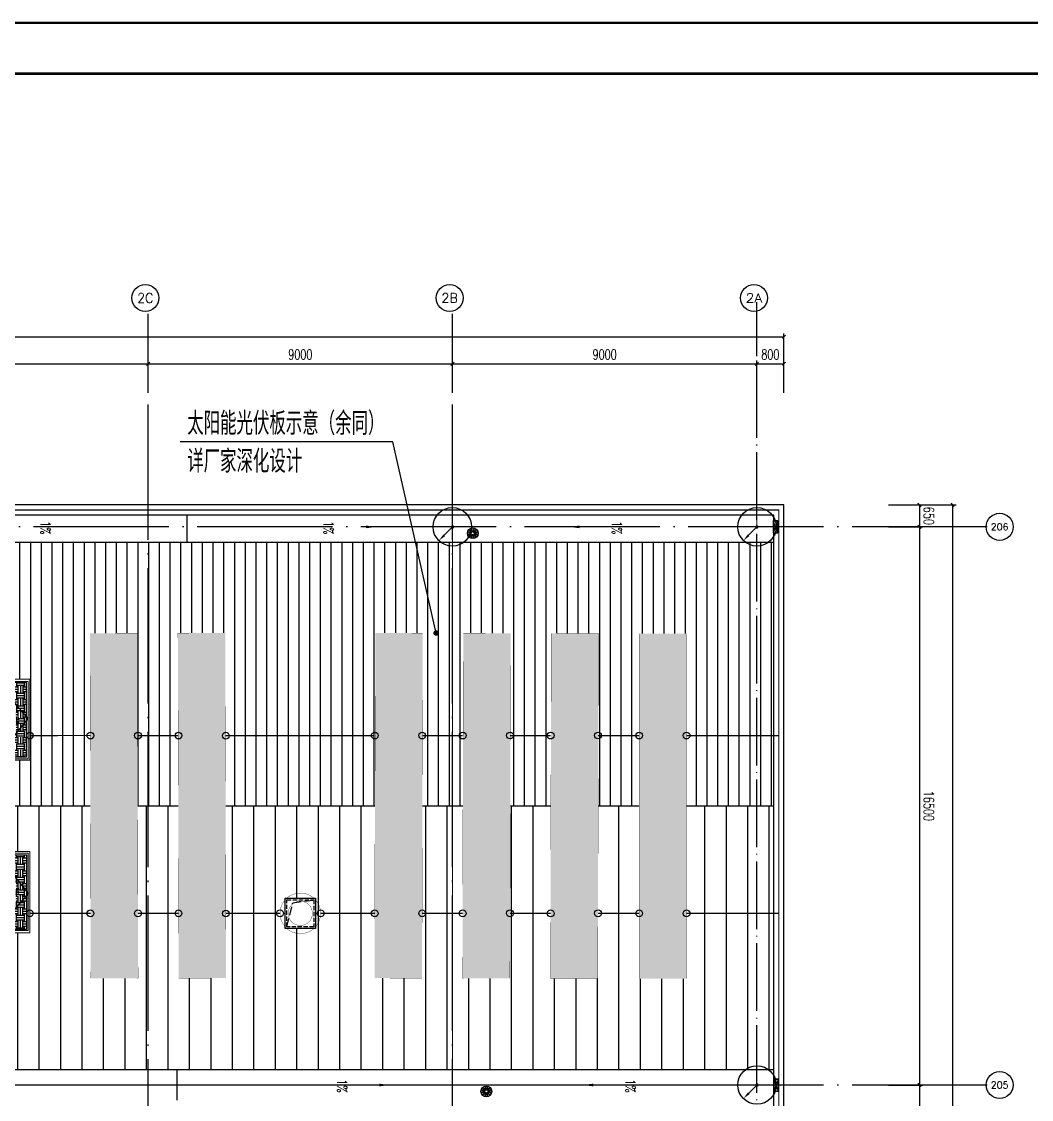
# Model space of a CAD drawing. Extents: x -1396510 to 1250330, y -1892470 to 1623980.
# Drawn here: x -150598 to -120733, y -863276 to -831412 of the extents above; entities that cross this region are included whole.
import ezdxf
from ezdxf.enums import TextEntityAlignment as Align

# ---------------------------------------------------------------- set-up
doc = ezdxf.new("R2010")
doc.units = 0
doc.header["$LTSCALE"] = 1000
doc.header["$MEASUREMENT"] = 0
for name, pattern in [('CENTER2', [1.125, 0.75, -0.125, 0.125, -0.125]), ('DASH', [0.35, 0.25, -0.1]), ('DOTE', [2.42, 2, -0.2, 0.02, -0.2]), ('HIDDEN', [9.525, 6.35, -3.175])]:
    doc.linetypes.add(name, pattern=pattern)
doc.layers.get('Defpoints').update_dxf_attribs({"color": 210})
for name, color, linetype in [('0-cxFrame', 155, 'Continuous'), ('99平面图例外参$0$A-HATCH-2', 251, 'Continuous'), ('A-AXIS-D', 1, 'Continuous'), ('A-AXIS-DOTE', 14, 'DOTE'), ('A-AXIS-SYMB', 3, 'Continuous'), ('A-DRAIN', 142, 'Continuous'), ('A-HATCH-2', 251, 'Continuous'), ('A-LIN-V', 9, 'Continuous'), ('A-SFCE', 30, 'Continuous'), ('A-WINDOW', 140, 'Continuous'), ('AS-COLN', 6, 'Continuous'), ('AS-结构边线层', 200, 'Continuous'), ('E-电气标注', 84, 'Continuous'), ('LWIRE', 4, 'Continuous'), ('SPACE', 7, 'Continuous'), ('SPACE_HATCH', 8, 'Continuous'), ('WIRE-接地', 4, 'Continuous'), ('WIRE-照明', 1, 'Continuous'), ('WIRE-避雷', 4, 'Continuous'), ('参考线', 8, 'Continuous'), ('外框', 1, 'HIDDEN'), ('暖通', 7, 'Continuous'), ('虹吸溢流', 3, 'Continuous'), ('虹吸雨水斗', 6, 'Continuous'), ('虹吸雨水标注XT', 7, 'Continuous')]:
    doc.layers.add(name, color=color, linetype=linetype)
doc.layers.add('0-cxText', color=131, linetype='Continuous', lineweight=25)
doc.layers.add('成型线', color=3, linetype='Continuous', lineweight=18)
doc.layers.add('A-云线2', color=3, linetype='Continuous', plot=False)
doc.layers.add('A-加建区域', color=47, linetype='Continuous', plot=False)
doc.styles.add('_TCH_AXIS', font='COMPLEX', dxfattribs={"bigfont": 'GBCBIG'})
doc.styles.add('_TCH_DIM', font='SIMPLEX', dxfattribs={"bigfont": 'GBCBIG'})
doc.styles.add('_TCH_DIM_T3', font='SIMPLEX', dxfattribs={"width": 0.705882, "bigfont": 'GBCBIG'})
doc.styles.add('_TCH_SPACE', font='SIMPLEX', dxfattribs={"height": 5, "bigfont": 'GBCBIG'})
doc.styles.add('A-DIM_T3', font='SIMPLEX', dxfattribs={"width": 0.705882, "bigfont": 'GBCBIG'})
doc.styles.add('cx_tuming', font='simhei.ttf')
doc.styles.add('cx_tuqian1', font='')
doc.styles.get("Standard").update_dxf_attribs({"font": 'gbenor.shx', "bigfont": 'gbcbig.shx'})
doc.styles.add('黑体', font='simhei.ttf', dxfattribs={"height": 12})
doc.styles.get('cx_tuqian1').set_extended_font_data('SimSun')
doc.dimstyles.new('_TCH_ARCH&&100', dxfattribs={"dimtxt": 297.5, "dimasz": 100, "dimexe": 100, "dimexo": 100, "dimgap": 126.25, "dimtad": 1, "dimdec": 0, "dimzin": 0, "dimdsep": 46, "dimtxsty": '_TCH_DIM_T3', "dimblk": 'ARCHTICK', "dimcen": 0.09, "dimclrt": 7, "dimazin": 2, "dimtfac": 1, "dimtdec": 0, "dimtix": 1, "dimtmove": 2, "dimatfit": 3, "dimfxl": 0, "dimtolj": 1, "dimtzin": 0, "dimarcsym": 0})
doc.dimstyles.new('A-DIM&&100', dxfattribs={"dimtxt": 297.5, "dimasz": 100, "dimexe": 100, "dimexo": 100, "dimgap": 126.25, "dimtad": 1, "dimdec": 0, "dimzin": 0, "dimdsep": 46, "dimtxsty": 'A-DIM_T3', "dimblk": 'ARCHTICK', "dimcen": 0.09, "dimclrt": 7, "dimazin": 2, "dimtfac": 1, "dimtdec": 0, "dimtix": 1, "dimtmove": 2, "dimatfit": 3, "dimfxl": 0, "dimtolj": 1, "dimtzin": 0, "dimarcsym": 0})
pattern_1 = [(0, (0, 0), (187.5, 187.5), [187.5, -187.5]), (0, (0, 70.31), (187.5, 187.5), [187.5, -187.5]), (0, (0, 140.62), (187.5, 187.5), [187.5, -187.5]), (90, (23.44, 164.06), (-187.5, 187.5), [187.5, -187.5]), (90, (93.75, 164.06), (-187.5, 187.5), [187.5, -187.5]), (90, (164.06, 164.06), (-187.5, 187.5), [187.5, -187.5])]

# ---------------------------------------------------------------- blocks, each defined once
blk = doc.blocks.new('_ArchTick')
at = {"color": 0, "linetype": 'ByBlock', "const_width": 0.4}
blk.add_lwpolyline([(-0.5, -0.5), (0.5, 0.5)], dxfattribs=at)
blk = doc.blocks.new('*D573')
at = {"layer": 'A-AXIS-D', "color": 0, "lineweight": -2, "transparency": 16777216}
for p, q in [((160194, 650), (161210, 650)), ((161110, 650), (161110, 0)), ((160194, 0), (161210, 0))]:
    blk.add_line(p, q, dxfattribs=at)
at = {"layer": 'Defpoints', "color": 0, "transparency": 16777216}
for p in [(160094, 650), (160094, 0), (161110, 0)]:
    blk.add_point(p, dxfattribs=at)
at = {"layer": 'A-AXIS-D', "color": 0, "lineweight": -2, "transparency": 16777216, "xscale": 100, "yscale": 100, "zscale": 100}
for p, rotation in [((161110, 650), 90), ((161110, 0), 270)]:
    blk.add_blockref('_ArchTick', p, dxfattribs=dict(at, rotation=rotation))
at = {"layer": 'A-AXIS-D', "color": 7, "transparency": 16777216, "insert": (161385, 325), "char_height": 297.5, "attachment_point": 5, "rotation": 270, "style": 'A-DIM_T3'}
blk.add_mtext('\\A1;650', dxfattribs=at)
blk = doc.blocks.new('*D574')
at = {"layer": 'A-AXIS-D', "color": 0, "lineweight": -2, "transparency": 16777216}
for p, q in [((160194, 0), (161210, 0)), ((161110, 0), (161110, -16500)), ((160194, -16500), (161210, -16500))]:
    blk.add_line(p, q, dxfattribs=at)
at = {"layer": 'Defpoints', "color": 0, "transparency": 16777216}
for p in [(160094, 0), (160094, -16500), (161110, -16500)]:
    blk.add_point(p, dxfattribs=at)
at = {"layer": 'A-AXIS-D', "color": 0, "lineweight": -2, "transparency": 16777216, "xscale": 100, "yscale": 100, "zscale": 100}
for p, rotation in [((161110, 0), 90), ((161110, -16500), 270)]:
    blk.add_blockref('_ArchTick', p, dxfattribs=dict(at, rotation=rotation))
at = {"layer": 'A-AXIS-D', "color": 7, "transparency": 16777216, "insert": (161385, -8250), "char_height": 297.5, "attachment_point": 5, "rotation": 270, "style": 'A-DIM_T3'}
blk.add_mtext('\\A1;16500', dxfattribs=at)
blk = doc.blocks.new('*D575')
at = {"layer": 'A-AXIS-D', "color": 0, "lineweight": -2, "transparency": 16777216}
for p, q in [((160194, -16500), (161210, -16500)), ((161110, -16500), (161110, -33000)), ((160194, -33000), (161210, -33000))]:
    blk.add_line(p, q, dxfattribs=at)
at = {"layer": 'Defpoints', "color": 0, "transparency": 16777216}
for p in [(160094, -16500), (160094, -33000), (161110, -33000)]:
    blk.add_point(p, dxfattribs=at)
at = {"layer": 'A-AXIS-D', "color": 0, "lineweight": -2, "transparency": 16777216, "xscale": 100, "yscale": 100, "zscale": 100}
for p, rotation in [((161110, -16500), 90), ((161110, -33000), 270)]:
    blk.add_blockref('_ArchTick', p, dxfattribs=dict(at, rotation=rotation))
at = {"layer": 'A-AXIS-D', "color": 7, "transparency": 16777216, "insert": (161385, -24750), "char_height": 297.5, "attachment_point": 5, "rotation": 270, "style": 'A-DIM_T3'}
blk.add_mtext('\\A1;16500', dxfattribs=at)
blk = doc.blocks.new('溢流口')
at = {"layer": '虹吸雨水标注XT'}
for p, q in [((-250, 98), (250, -98)), ((250, 98), (-250, -98)), ((250, -98), (250, 98))]:
    blk.add_line(p, q, dxfattribs=at)
blk.add_lwpolyline([(-250, 98), (250, 98), (250, -98), (-250, -98)], close=True, dxfattribs=at)
blk = doc.blocks.new('“奔腾”虹吸雨水斗')
at = {"layer": '虹吸雨水斗', "color": 8, "lineweight": 25}
for p, q in [((947048, 86793), (947066, 86707)), ((947082, 86711), (947055, 86795)), ((947125, 86795), (947098, 86711)), ((947114, 86707), (947132, 86793)), ((946944, 86685), (947028, 86658)), ((947028, 86641), (946944, 86614)), ((947032, 86673), (946946, 86692)), ((946946, 86607), (947032, 86625)), ((946982, 86753), (947040, 86688)), ((947040, 86611), (946982, 86546)), ((947052, 86699), (946987, 86758)), ((946987, 86541), (947052, 86600)), ((947066, 86592), (947048, 86506)), ((947055, 86504), (947082, 86587)), ((947098, 86587), (947125, 86504)), ((947132, 86506), (947114, 86592)), ((947194, 86758), (947128, 86699)), ((947128, 86600), (947194, 86541)), ((947140, 86688), (947199, 86753)), ((947199, 86546), (947140, 86611)), ((947234, 86692), (947148, 86673)), ((947148, 86625), (947234, 86607)), ((947152, 86658), (947236, 86685)), ((947236, 86614), (947152, 86641))]:
    blk.add_line(p, q, dxfattribs=at)
for radius in [150, 47.6]:
    blk.add_circle((947090, 86649), radius, dxfattribs=at)
for centre, start, end in [((947025, 86649), 291.6382, 68.3675), ((947034, 86682), 261.6382, 38.3675), ((947034, 86617), 321.6382, 98.3675), ((947057, 86706), 231.6382, 8.3675), ((947057, 86593), 351.6382, 128.3675), ((947090, 86715), 201.6382, 338.3675), ((947090, 86584), 21.6382, 158.3675), ((947123, 86706), 171.6382, 308.3675), ((947123, 86593), 51.6382, 188.3675), ((947147, 86682), 141.6382, 278.3675), ((947147, 86617), 81.6382, 218.3675), ((947155, 86649), 111.6382, 248.3675)]:
    blk.add_arc(centre, 8.82, start, end, dxfattribs=at)
blk = doc.blocks.new('w4234233')
at = {"layer": 'A-AXIS-SYMB', "color": 8}
for points in [[(355546, 826830, 0, 0, 0), (355546, 825680, 0, 80, 0), (355546, 825980, 0, 0, 0)], [(355546, 818810, 0, 0, 0), (355546, 819960, 0, 80, 0), (355546, 819660, 0, 0, 0)]]:
    blk.add_lwpolyline(points, format="xyseb", dxfattribs=at)
at = {"layer": 'A-AXIS-SYMB', "color": 7, "style": '_TCH_DIM', "width": 0.705882}
for p in [(355376, 826935), (355376, 818407)]:
    blk.add_text('1%%%', height=297.5, dxfattribs=at).set_placement(p)
blk = doc.blocks.new('w42343eeee')
blk.add_wipeout([(367285, 568212), (365883, 568215), (365906, 578415), (367306, 578412)]).dxf.layer = '参考线'
at = {"layer": '99平面图例外参$0$A-HATCH-2'}
h = blk.add_hatch(dxfattribs=at)
h.set_pattern_fill('ANSI33', color=256, scale=75)
h.set_pattern_definition([(45, (1135667.22, 924695.12), (-168.3798, 168.3798), []), (45, (1135835.6, 924695.12), (-168.3798, 168.3798), [119.0625, -59.53125])])
h.paths.add_polyline_path([(366843, 550430), (365843, 550432)])
h.paths.add_polyline_path([(365906, 578415), (367306, 578412), (367283, 568212), (365883, 568215)])
at = {"layer": 'E-电气标注', "color": 1, "const_width": 5}
blk.add_lwpolyline([(365906, 578415), (365883, 568215), (367283, 568212), (367306, 578412)], close=True, dxfattribs=at)
blk = doc.blocks.new('44')
blk.add_wipeout([(277496, 745320), (279896, 745320), (279896, 747320), (277496, 747320)]).dxf.layer = '参考线'
at = {"layer": 'SPACE_HATCH'}
h = blk.add_hatch(dxfattribs=at)
h.set_pattern_fill('土壤', color=8, scale=50, style=0)
h.set_pattern_definition(pattern_1)
h.paths.add_polyline_path([(277596, 746370), (279796, 746370), (279796, 747220), (277596, 747220)])
h.paths.add_polyline_path([(278352, 746904), (279057, 746904), (279057, 747034), (278352, 747034)])
h.paths.add_polyline_path([(278591, 746811), (278817, 746811), (278817, 746895), (278591, 746895)])
h = blk.add_hatch(dxfattribs=at)
h.set_pattern_fill('土壤', color=8, scale=50, style=0)
h.set_pattern_definition(pattern_1)
h.paths.add_polyline_path([(277596, 746270), (279796, 746270), (279796, 745420), (277596, 745420)])
h.paths.add_polyline_path([(278352, 745724), (279057, 745724), (279057, 745854), (278352, 745854)])
h.paths.add_polyline_path([(278591, 745631), (278817, 745631), (278817, 745715), (278591, 745715)])
at = {"color": 2}
for p, q in [((277566, 746370), (279851, 746370)), ((277566, 746270), (279851, 746270))]:
    blk.add_line(p, q, dxfattribs=at)
at = {"layer": 'A-SFCE'}
blk.add_lwpolyline([(277596, 747220), (279796, 747220), (279796, 745420), (277596, 745420)], close=True, dxfattribs=at)
at = {"layer": '外框', "color": 8}
for points in [[(279851, 746320), (278658, 747270), (277566, 746320)], [(279851, 746320), (278658, 745370), (277566, 746320)]]:
    blk.add_lwpolyline(points, dxfattribs=at)
at = {"layer": '成型线'}
blk.add_line((279896, 745320), (279896, 747320), dxfattribs=at)
blk.add_lwpolyline([(279896, 745320), (277496, 745320), (277496, 747320), (279896, 747320)], dxfattribs=at)
blk.add_lwpolyline([(279851, 745370), (279851, 747270), (277566, 747270), (277566, 745370)], close=True, dxfattribs=at)
at = {"layer": 'SPACE', "color": 8, "style": '_TCH_SPACE'}
for p in [(278365, 746930), (278365, 745750)]:
    blk.add_text('自然排烟窗，有效面积', height=96.5, dxfattribs=at).set_placement(p)
at = {"layer": 'SPACE', "color": 8, "style": '_TCH_SPACE', "width": 0.705882}
for s, height, p in [('1.87m', 59.5, (278600, 746828)), ('2', 29.8, (278792, 746863)), ('1.87m', 59.5, (278600, 745648)), ('2', 29.8, (278792, 745683))]:
    blk.add_text(s, height=height, dxfattribs=at).set_placement(p)
blk = doc.blocks.new('eeee')
at = {"layer": 'A-LIN-V'}
blk.add_blockref('44', (16550, 81000), dxfattribs=at)
at = {"layer": 'A-LIN-V', "xscale": -0.9999999999999998}
blk.add_blockref('44', (579042, 81000), dxfattribs=at)
blk = doc.blocks.new('fengji')
blk.add_wipeout([(-445, 445), (445, 445), (445, -445), (-445, -445)]).dxf.layer = '参考线'
at = {"layer": 'A-HATCH-2', "color": 8, "const_width": 10}
for points in [[(0, -600, -1), (0, 600, -1)], [(0, -600, 1), (0, 600, 1)]]:
    blk.add_lwpolyline(points, format="xyb", dxfattribs=at)
at = {"layer": 'A-HATCH-2', "color": 8, "linetype": 'DASH', "const_width": 10}
for points in [[(0, -358, -1), (0, 358, -1)], [(0, -358, 1), (0, 358, 1)]]:
    blk.add_lwpolyline(points, format="xyb", dxfattribs=at)
at = {"layer": 'AS-COLN', "ltscale": 0.5}
blk.add_lwpolyline([(-445, 445), (445, 445), (445, -445), (-445, -445)], close=True, dxfattribs=at)
at = {"layer": 'AS-COLN', "linetype": 'DASH', "ltscale": 0.5}
blk.add_lwpolyline([(-395, 395), (395, 395), (395, -395), (-395, -395)], close=True, dxfattribs=at)
at = {"layer": 'AS-结构边线层', "color": 8, "linetype": 'DASH'}
blk.add_lwpolyline([(395, 395), (225, -315), (-395, -395)], dxfattribs=at)
blk = doc.blocks.new('*D5894')
at = {"layer": 'A-AXIS-D', "color": 0, "lineweight": -2, "transparency": 16777216}
for p, q in [((129300, 3960), (129300, 4920)), ((129300, 4820), (138300, 4820)), ((138300, 3960), (138300, 4920))]:
    blk.add_line(p, q, dxfattribs=at)
at = {"layer": 'Defpoints', "color": 0, "transparency": 16777216}
for p in [(138300, 4820), (129300, 3860), (138300, 3860)]:
    blk.add_point(p, dxfattribs=at)
at = {"layer": 'A-AXIS-D', "color": 0, "lineweight": -2, "transparency": 16777216, "xscale": 100, "yscale": 100, "zscale": 100, "rotation": 180}
blk.add_blockref('_ArchTick', (129300, 4820), dxfattribs=at)
at = {"layer": 'A-AXIS-D', "color": 0, "lineweight": -2, "transparency": 16777216, "xscale": 100, "yscale": 100, "zscale": 100}
blk.add_blockref('_ArchTick', (138300, 4820), dxfattribs=at)
at = {"layer": 'A-AXIS-D', "color": 7, "transparency": 16777216, "insert": (133800, 5095), "char_height": 297.5, "attachment_point": 5, "style": '_TCH_DIM_T3'}
blk.add_mtext('\\A1;9000', dxfattribs=at)
blk = doc.blocks.new('*D5895')
at = {"layer": 'A-AXIS-D', "color": 0, "lineweight": -2, "transparency": 16777216}
for p, q in [((138300, 3960), (138300, 4920)), ((138300, 4820), (147300, 4820)), ((147300, 3960), (147300, 4920))]:
    blk.add_line(p, q, dxfattribs=at)
at = {"layer": 'Defpoints', "color": 0, "transparency": 16777216}
for p in [(147300, 4820), (138300, 3860), (147300, 3860)]:
    blk.add_point(p, dxfattribs=at)
at = {"layer": 'A-AXIS-D', "color": 0, "lineweight": -2, "transparency": 16777216, "xscale": 100, "yscale": 100, "zscale": 100, "rotation": 180}
blk.add_blockref('_ArchTick', (138300, 4820), dxfattribs=at)
at = {"layer": 'A-AXIS-D', "color": 0, "lineweight": -2, "transparency": 16777216, "xscale": 100, "yscale": 100, "zscale": 100}
blk.add_blockref('_ArchTick', (147300, 4820), dxfattribs=at)
at = {"layer": 'A-AXIS-D', "color": 7, "transparency": 16777216, "insert": (142800, 5095), "char_height": 297.5, "attachment_point": 5, "style": '_TCH_DIM_T3'}
blk.add_mtext('\\A1;9000', dxfattribs=at)
blk = doc.blocks.new('*D5896')
at = {"layer": 'A-AXIS-D', "color": 0, "lineweight": -2, "transparency": 16777216}
for p, q in [((147300, 3960), (147300, 4920)), ((147300, 4820), (156300, 4820)), ((156300, 3960), (156300, 4920))]:
    blk.add_line(p, q, dxfattribs=at)
at = {"layer": 'Defpoints', "color": 0, "transparency": 16777216}
for p in [(156300, 4820), (147300, 3860), (156300, 3860)]:
    blk.add_point(p, dxfattribs=at)
at = {"layer": 'A-AXIS-D', "color": 0, "lineweight": -2, "transparency": 16777216, "xscale": 100, "yscale": 100, "zscale": 100, "rotation": 180}
blk.add_blockref('_ArchTick', (147300, 4820), dxfattribs=at)
at = {"layer": 'A-AXIS-D', "color": 0, "lineweight": -2, "transparency": 16777216, "xscale": 100, "yscale": 100, "zscale": 100}
blk.add_blockref('_ArchTick', (156300, 4820), dxfattribs=at)
at = {"layer": 'A-AXIS-D', "color": 7, "transparency": 16777216, "insert": (151800, 5095), "char_height": 297.5, "attachment_point": 5, "style": '_TCH_DIM_T3'}
blk.add_mtext('\\A1;9000', dxfattribs=at)
blk = doc.blocks.new('*D5897')
at = {"layer": 'A-AXIS-D', "color": 0, "lineweight": -2, "transparency": 16777216}
for p, q in [((156300, 3960), (156300, 4920)), ((156300, 4820), (157100, 4820)), ((157100, 3960), (157100, 4920))]:
    blk.add_line(p, q, dxfattribs=at)
at = {"layer": 'Defpoints', "color": 0, "transparency": 16777216}
for p in [(157100, 4820), (156300, 3860), (157100, 3860)]:
    blk.add_point(p, dxfattribs=at)
at = {"layer": 'A-AXIS-D', "color": 0, "lineweight": -2, "transparency": 16777216, "xscale": 100, "yscale": 100, "zscale": 100, "rotation": 180}
blk.add_blockref('_ArchTick', (156300, 4820), dxfattribs=at)
at = {"layer": 'A-AXIS-D', "color": 0, "lineweight": -2, "transparency": 16777216, "xscale": 100, "yscale": 100, "zscale": 100}
blk.add_blockref('_ArchTick', (157100, 4820), dxfattribs=at)
at = {"layer": 'A-AXIS-D', "color": 7, "transparency": 16777216, "insert": (156700, 5095), "char_height": 297.5, "attachment_point": 5, "style": '_TCH_DIM_T3'}
blk.add_mtext('\\A1;800', dxfattribs=at)
blk = doc.blocks.new('*D5898')
at = {"layer": 'A-AXIS-D', "color": 0, "lineweight": -2, "transparency": 16777216}
for p, q in [((-900, 4060), (-900, 5720)), ((-900, 5620), (157100, 5620)), ((157100, 4060), (157100, 5720))]:
    blk.add_line(p, q, dxfattribs=at)
at = {"layer": 'Defpoints', "color": 0, "transparency": 16777216}
for p in [(157100, 5620), (-900, 3960), (157100, 3960)]:
    blk.add_point(p, dxfattribs=at)
at = {"layer": 'A-AXIS-D', "color": 0, "lineweight": -2, "transparency": 16777216, "xscale": 100, "yscale": 100, "zscale": 100, "rotation": 180}
blk.add_blockref('_ArchTick', (-900, 5620), dxfattribs=at)
at = {"layer": 'A-AXIS-D', "color": 0, "lineweight": -2, "transparency": 16777216, "xscale": 100, "yscale": 100, "zscale": 100}
blk.add_blockref('_ArchTick', (157100, 5620), dxfattribs=at)
at = {"layer": 'A-AXIS-D', "color": 7, "transparency": 16777216, "insert": (78100, 5895), "char_height": 297.5, "attachment_point": 5, "style": '_TCH_DIM_T3'}
blk.add_mtext('\\A1;158000', dxfattribs=at)
blk = doc.blocks.new('*D5899')
at = {"layer": 'A-AXIS-D', "color": 0, "lineweight": -2, "transparency": 16777216}
for p, q in [((160294, 650), (162190, 650)), ((162090, 650), (162090, -83150)), ((160294, -83150), (162190, -83150))]:
    blk.add_line(p, q, dxfattribs=at)
at = {"layer": 'Defpoints', "color": 0, "transparency": 16777216}
for p in [(160194, 650), (160194, -83150), (162090, -83150)]:
    blk.add_point(p, dxfattribs=at)
at = {"layer": 'A-AXIS-D', "color": 0, "lineweight": -2, "transparency": 16777216, "xscale": 100, "yscale": 100, "zscale": 100}
for p, rotation in [((162090, 650), 90), ((162090, -83150), 270)]:
    blk.add_blockref('_ArchTick', p, dxfattribs=dict(at, rotation=rotation))
at = {"layer": 'A-AXIS-D', "color": 7, "transparency": 16777216, "insert": (162365, -41250), "char_height": 297.5, "attachment_point": 5, "rotation": 270, "style": '_TCH_DIM_T3'}
blk.add_mtext('\\A1;83800', dxfattribs=at)
blk = doc.blocks.new('$TelecSys$00000080')
for p, q in [((-0.7, -0.7), (0, 0)), ((0.104, 0.104), (0.104, 0.104)), ((-0.104, -0.104), (-0.104, -0.104))]:
    blk.add_line(p, q)
at = {"const_width": 0.142}
blk.add_lwpolyline([(0.071, 0, 1), (-0.071, 0, 1)], format="xyb", close=True, dxfattribs=at)
blk.add_solid([(-0.63, -0.77), (-0.77, -0.63), (-1.15, -1.15)])
at = {"width": 0.8, "flags": 9}
blk.add_attdef('A', (0, 0), '', height=0.00002, rotation=180, dxfattribs=at)
blk = doc.blocks.new('TK22.A0+1 L(Dragon)')
at = {"layer": '0-cxFrame', "color": 7, "const_width": 0.5}
blk.add_lwpolyline([(0, 0), (-1485, 0), (-1485, 841), (0, 841)], close=True, dxfattribs=at)
at = {"layer": '0-cxFrame', "const_width": 0.5}
blk.add_lwpolyline([(-80, 10), (-1465, 10), (-1465, 831), (-80, 831)], close=True, dxfattribs=at)
at = {"style": '黑体', "flags": 4}
blk.add_attdef('图幅', text='', height=3.3, dxfattribs=at).set_placement((-40, 3), align=Align.RIGHT)
at = {"layer": '0-cxText', "flags": 4}
for tag, height, style, p in [('建设单位', 3.5, 'cx_tuming', (-45, 240)), ('项目名称', 3.5, 'cx_tuming', (-45, 210)), ('子项名称', 3.5, 'cx_tuming', (-45, 180)), ('工程编号', 3.3, 'cx_tuqian1', (-35, 165)), ('图名1', 3.5, 'cx_tuming', (-45, 87)), ('图名2', 3.5, 'cx_tuming', (-45, 79)), ('图名3', 3.5, 'cx_tuming', (-45, 71)), ('出图日期', 3.3, 'cx_tuqian1', (-39, 60)), ('专业', 3.3, 'cx_tuqian1', (-55, 52)), ('图号', 3.3, 'cx_tuqian1', (-55, 44)), ('版次', 3.3, 'cx_tuqian1', (-20, 44))]:
    blk.add_attdef(tag, text='', height=height, dxfattribs=dict(at, style=style)).set_placement(p, align=Align.MIDDLE)
at = {"layer": 'Defpoints', "color": 6, "flags": 4}
for tag, height, style, p in [('tufu', 3.3, '黑体', (-12, 12)), ('dwfname', 4, 'cx_tuqian1', (-80, 3))]:
    blk.add_attdef(tag, text='', height=height, dxfattribs=dict(at, style=style)).set_placement(p, align=Align.RIGHT)
blk = doc.blocks.new('$TelecSys$00000010')
blk.add_circle((0, 0, 0), 1)
blk = doc.blocks.new('世赫2#厂房屋顶0821')
at = {"layer": 'A-HATCH-2'}
h = blk.add_hatch(dxfattribs=at)
h.set_pattern_fill('ANSI31', color=256, scale=200, angle=45)
h.set_pattern_definition([(90, (-209065.9, -602329.54), (-317.5, 2e-14), [])])
h.paths.add_polyline_path([(19034.2, -8250), (151569.9, -8250), (156800, -8250), (156800, -450), (21269.6, -450), (18739.4, -8250), (22714.2, -8250)])
h = blk.add_hatch(dxfattribs=at)
h.set_pattern_fill('ANSI31', color=256, scale=400, angle=45)
h.set_pattern_definition([(90, (-214845.8, -722570), (-635, 0), [])])
h.paths.add_polyline_path([(19034.2, -8250), (151569.9, -8250), (156800, -8250), (156800, -16050), (16209.2, -16050), (18739.4, -8250), (22714.2, -8250)])
at = {"layer": 'A-AXIS-D'}
for centre in [(138215.1, 6766.1), (147215.1, 6766.1), (156215.1, 6766.1), (163479.3, 1.1), (163479.3, -16498.9)]:
    blk.add_circle(centre, 400, dxfattribs=at)
at = {"layer": 'A-AXIS-DOTE', "color": 8}
blk.add_line((156300, -89330), (156300, 6640), dxfattribs=at)
at = {"layer": 'A-AXIS-DOTE', "color": 8, "ltscale": 2}
for p, q in [((138300, -87498.9), (138300, 6300)), ((147300, -87498.9), (147300, 6300)), ((163114.2, 0), (-11095.8, 0)), ((163114.2, -16500), (-11095.8, -16500))]:
    blk.add_line(p, q, dxfattribs=at)
at = {"layer": 'A-AXIS-SYMB', "color": 8}
blk.add_line((145534.2, 2510), (139244.2, 2510), dxfattribs=at)
at = {"layer": 'A-AXIS-SYMB', "color": 8, "const_width": 80}
blk.add_lwpolyline([(146822.7, -3178.9, 1), (146805.1, -3100.9, 1)], format="xyb", close=True, dxfattribs=at)
at = {"layer": 'A-DRAIN'}
for p, q in [((139450, -450), (139450, 350)), ((139150, -16050), (139150, -16950))]:
    blk.add_line(p, q, dxfattribs=at)
at = {"layer": 'A-LIN-V'}
blk.add_lwpolyline([(156800, -16050), (16209.2, -16050), (21269.6, -450), (156800, -450)], dxfattribs=at)
at = {"layer": 'A-SFCE'}
for points in [[(-300, -68000), (-900, -68000), (-900, -83150), (157100, -83150), (157100, -83150), (157100, 650), (20575.1, 650), (-900, -65552.5), (-900, -66500)], [(-600, -68300), (-600, -82850), (156800, -82850), (156800, 350), (20793.2, 350), (-600, -65600), (-600, -66200)], [(18003.5, -8250), (156800, -8250)]]:
    blk.add_lwpolyline(points, dxfattribs=at)
at = {"layer": 'A-加建区域', "color": 8, "rotation": 270}
for p in [(-691820, 355545.8), (-674920, 355545.8), (-674520, 339045.8)]:
    blk.add_blockref('w4234233', p, dxfattribs=at)
at = {"layer": '虹吸溢流', "ltscale": 200, "xscale": -0.70754716981, "yscale": 0.70754716981, "zscale": 0.70754716981, "rotation": 270}
for p in [(156855.2, 0), (156869, -16500)]:
    blk.add_blockref('溢流口', p, dxfattribs=at)
at = {"layer": '虹吸雨水斗', "xscale": 1.061320754715, "yscale": 1.061320754715, "zscale": 1.061320754715}
for p in [(-857266.3, -92151.1), (-856866.3, -108651.1)]:
    blk.add_blockref('“奔腾”虹吸雨水斗', p, dxfattribs=at)
at = {"layer": 'A-AXIS-D', "color": 7, "style": '_TCH_AXIS'}
for s, height, p, p2 in [('2C', 288.12, (137975, 6622.1), (138455.2, 6622.1)), ('2B', 276.42, (146971.6, 6627.9), (147458.6, 6627.9)), ('2A', 270.86, (155970, 6630.7), (156460.2, 6630.7)), ('206', 202.97, (163218.3, -100.4), (163740.2, -100.4)), ('205', 202.97, (163218.3, -16600.4), (163740.2, -16600.4))]:
    blk.add_text(s, height=height, dxfattribs=at).set_placement(p, p2, align=Align.FIT)
at = {"layer": 'A-AXIS-SYMB', "color": 7, "style": '_TCH_DIM'}
for s, height, p in [('太阳能光伏板示意（余同）', 675.177, (139454.2, 2720)), ('详厂家深化设计', 675.18, (139454.2, 1600))]:
    blk.add_text(s, height=height, dxfattribs=at).set_placement(p)
at = {"layer": 'A-AXIS-D'}
for base, p1, p2, picture, middle in [((157100, 5620), (-900, 3960), (157100, 3960), '*D5898', (78100, 5895)), ((138300, 4820), (129300, 3860), (138300, 3860), '*D5894', (133800, 5095)), ((147300, 4820), (138300, 3860), (147300, 3860), '*D5895', (142800, 5095)), ((156300, 4820), (147300, 3860), (156300, 3860), '*D5896', (151800, 5095)), ((157100, 4820), (156300, 3860), (157100, 3860), '*D5897', (156700, 5095))]:
    dim = blk.add_linear_dim(base=base, p1=p1, p2=p2, angle=0, dimstyle='_TCH_ARCH&&100', dxfattribs=at)
    dim.commit()
    dim.dimension.update_dxf_attribs({"geometry": picture, "text_midpoint": middle, "dimtype": 161})
for base, p1, p2, picture, middle in [((161110, 0), (160094.2, 650), (160094.2, 0), '*D573', (161385, 325)), ((161110, -16500), (160094.2, 0), (160094.2, -16500), '*D574', (161385, -8250)), ((161110, -33000), (160094.2, -16500), (160094.2, -33000), '*D575', (161385, -24750))]:
    dim = blk.add_linear_dim(base=base, p1=p1, p2=p2, angle=270, dimstyle='A-DIM&&100', override={"dimgap": 0}, dxfattribs=at)
    dim.commit()
    dim.dimension.update_dxf_attribs({"geometry": picture, "text_midpoint": middle, "dimtype": 129, "text_rotation": 270})
dim = blk.add_linear_dim(base=(162089.7, -83150), p1=(160194.2, 650), p2=(160194.2, -83150), angle=270, dimstyle='_TCH_ARCH&&100', dxfattribs=at)
dim.commit()
dim.dimension.update_dxf_attribs({"geometry": '*D5899', "text_midpoint": (162364.7, -41250), "dimtype": 161, "text_rotation": 270})
at = {"layer": 'A-SFCE', "xscale": -1}
for p in [(503886, -581558.6), (506486, -581552.7)]:
    blk.add_blockref('w42343eeee', p, dxfattribs=at)
at = {"layer": 'A-SFCE'}
for p in [(-220886, -581552.7), (-218286, -581558.6), (-215686, -581564.5)]:
    blk.add_blockref('w42343eeee', p, dxfattribs=at)
at = {"layer": 'A-SFCE', "rotation": 0.1299683941899633}
blk.add_blockref('w42343eeee', (-211773, -582398.9), dxfattribs=at)
at = {"layer": 'A-WINDOW', "rotation": 90}
blk.add_blockref('eeee', (961120.1, -306045.8), dxfattribs=at)
at = {"layer": '暖通', "rotation": 180}
blk.add_blockref('fengji', (142800, -11425), dxfattribs=at)
at = {"layer": 'A-AXIS-SYMB', "color": 8}
blk.add_line((146813.9, -3139.9), (145534.2, 2510), dxfattribs=at)

msp = doc.modelspace()

# ---------------------------------------------------------------- block references
at = {"layer": 'A-云线2'}
msp.add_blockref('世赫2#厂房屋顶0821', (-285154.2, -846350), dxfattribs=at)

# ---------------------------------------------------------------- next in the draw order: linework, layer by layer
at = {"layer": 'WIRE-接地', "linetype": 'CENTER2', "const_width": 35}
for points in [[(-137854.2, -845850), (-137854.2, -929350)], [(-269984.6, -862850), (-128204.2, -862850)]]:
    msp.add_lwpolyline(points, dxfattribs=at)
at = {"layer": 'WIRE-接地', "linetype": 'CENTER2', "const_width": 35, "elevation": 0}
for points in [[(-150354.1, -852520.1), (-148557.6, -852519.5)], [(-147155.9, -852520.1), (-145957.6, -852520.1)], [(-144567.8, -852519.9), (-140152.5, -852520.1)], [(-138750.8, -852520.1), (-137552.4, -852520.1)], [(-136152.4, -852520.1), (-134952.4, -852520.1)], [(-133550.8, -852520.1), (-132335, -852520.1)], [(-130932, -852520.1), (-128204.2, -852520.1)], [(-150354.1, -857775.1), (-148557.6, -857774.5)], [(-147155.9, -857775.1), (-145957.6, -857775.1)], [(-144555.9, -857775.1), (-142954.4, -857775)], [(-141754, -857775), (-140152.5, -857775.1)], [(-138750.8, -857775.1), (-137552.4, -857775.1)], [(-136152.4, -857775.1), (-134952.4, -857775.1)], [(-133550.8, -857775.1), (-132335, -857775.1)], [(-130932, -857775.1), (-128204.2, -857775.1)]]:
    msp.add_lwpolyline(points, dxfattribs=at)
at = {"layer": 'WIRE-照明', "color": 6, "linetype": 'Continuous'}
for centre in [(-137858.2, -846350), (-128850.2, -846350), (-128850.2, -862850)]:
    msp.add_circle(centre, 569.2, dxfattribs=at)
at = {"layer": 'WIRE-避雷', "linetype": 'Continuous', "const_width": 35}
for points in [[(-128204.2, -929350), (-285904.2, -929350), (-285904.2, -914500), (-285604.2, -914500), (-285604.2, -912700), (-285904.2, -912700), (-285904.2, -911926.3), (-264470.1, -845850), (-128204.2, -845850), (-128204.2, -929350)], [(-128854.2, -846354), (-128854.2, -845850)]]:
    msp.add_lwpolyline(points, dxfattribs=at)

# ---------------------------------------------------------------- next in the draw order: block references
at = {"layer": '0-cxFrame', "xscale": 150, "yscale": 150, "zscale": 150}
msp.add_blockref('TK22.A0+1 L(Dragon)', (-96485, -957600), dxfattribs=at)
at = {"layer": 'LWIRE'}
for name, p, xscale, yscale, zscale in [('$TelecSys$00000080', (-137854.2, -846354), 350, 350, 350), ('$TelecSys$00000080', (-128854.2, -846354), 350, 350, 350), ('$TelecSys$00000010', (-150354.3, -852520.1, 0), 100, 100, 100), ('$TelecSys$00000010', (-148561.2, -852519.5), 100, 100, 100), ('$TelecSys$00000010', (-147155.9, -852520.1, 0), 100, 100, 100), ('$TelecSys$00000010', (-145957.8, -852520.1, 0), 100, 100, 100), ('$TelecSys$00000010', (-144556.1, -852523.7), 100, 100, 100), ('$TelecSys$00000010', (-140152.5, -852520.1, 0), 100, 100, 100), ('$TelecSys$00000010', (-138750.8, -852520.1, 0), 100, 100, 100), ('$TelecSys$00000010', (-137552.7, -852520.1, 0), 100, 100, 100), ('$TelecSys$00000010', (-136152.4, -852518.3), 100, 100, 100), ('$TelecSys$00000010', (-134952.4, -852520.2), 100, 100, 100), ('$TelecSys$00000010', (-133550.8, -852518.4), 100, 100, 100), ('$TelecSys$00000010', (-132335, -852520.1, 0), 100, 100, 100), ('$TelecSys$00000010', (-130932, -852520.3), 100, 100, 100), ('$TelecSys$00000010', (-150354.3, -857775.1, 0), 100, 100, 100), ('$TelecSys$00000010', (-148561.2, -857774.5), 100, 100, 100), ('$TelecSys$00000010', (-147155.9, -857775.1, 0), 100, 100, 100), ('$TelecSys$00000010', (-145957.8, -857775.1, 0), 100, 100, 100), ('$TelecSys$00000010', (-144556.1, -857778.7), 100, 100, 100), ('$TelecSys$00000010', (-142954.6, -857775), 100, 100, 100), ('$TelecSys$00000010', (-141754.2, -857775), 100, 100, 100), ('$TelecSys$00000010', (-140152.5, -857775.1, 0), 100, 100, 100), ('$TelecSys$00000010', (-138750.8, -857775.1, 0), 100, 100, 100), ('$TelecSys$00000010', (-137552.7, -857775.1, 0), 100, 100, 100), ('$TelecSys$00000010', (-136152.4, -857773.3), 100, 100, 100), ('$TelecSys$00000010', (-134952.4, -857775.2), 100, 100, 100), ('$TelecSys$00000010', (-133550.8, -857773.4), 100, 100, 100), ('$TelecSys$00000010', (-132335, -857775.1, 0), 100, 100, 100), ('$TelecSys$00000010', (-130932, -857775.3), 100, 100, 100), ('$TelecSys$00000080', (-128850.2, -862850), 350, 350, 350)]:
    msp.add_blockref(name, p, dxfattribs=dict(at, xscale=xscale, yscale=yscale, zscale=zscale))

doc.saveas('drawing.dxf')
